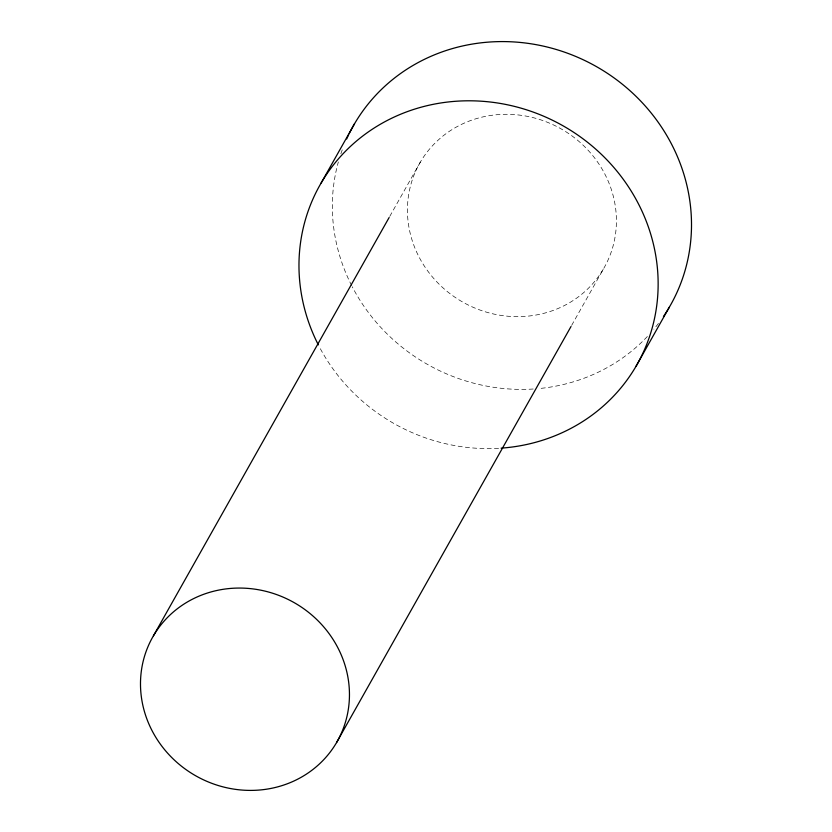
<?xml version="1.0" encoding="UTF-8"?>
<svg xmlns="http://www.w3.org/2000/svg" width="832" height="832" viewBox="0 0 832 832"><rect width="100%" height="100%" fill="white"/><g stroke="black" fill="none" stroke-linecap="round" stroke-linejoin="round"><path stroke-width="0.62" stroke-dasharray="4.16 3.12" d="M389.761 216.393L420.337 162.115M571.646 325.374L603.502 268.84A105.997 99.601 29.4 0 0 509.704 114.348A105.997 99.601 29.4 0 0 422.562 263.245A105.997 99.601 29.4 0 0 603.502 268.84M658.445 323.44A182.177 171.194 29.4 0 1 653.858 329.181M647.348 336.513A182.177 171.194 29.4 0 1 538.294 388.617M533.208 389.012A182.177 171.194 29.4 0 1 352.279 286.811M351.697 285.678A182.177 171.194 29.4 0 1 338.343 161.97M340.87 153.774A182.177 171.194 29.4 0 1 342.503 149.157M498.566 448.302A182.177 171.194 29.4 0 1 318.916 346.029"/><path stroke-width="1.25" d="M321.152 182.988L354.515 123.76M153.4 635.866L389.126 217.526M336.554 742.591A105.997 99.601 29.4 0 0 242.757 588.11A105.997 99.601 29.4 0 0 155.615 736.996A105.997 99.601 29.4 0 0 336.554 742.591L571.012 326.508M635.96 366.413L669.323 307.195M349.294 133.442A182.177 171.194 29.4 0 1 598.395 67.735A182.177 171.194 29.4 0 1 663.447 316.493M346.674 138.965A182.177 171.194 29.4 0 1 348.754 134.534M318.334 344.895A182.177 171.194 29.4 0 1 416.218 108.628A182.177 171.194 29.4 0 1 652.985 242.362A182.177 171.194 29.4 0 1 501.114 448.146"/></g></svg>
